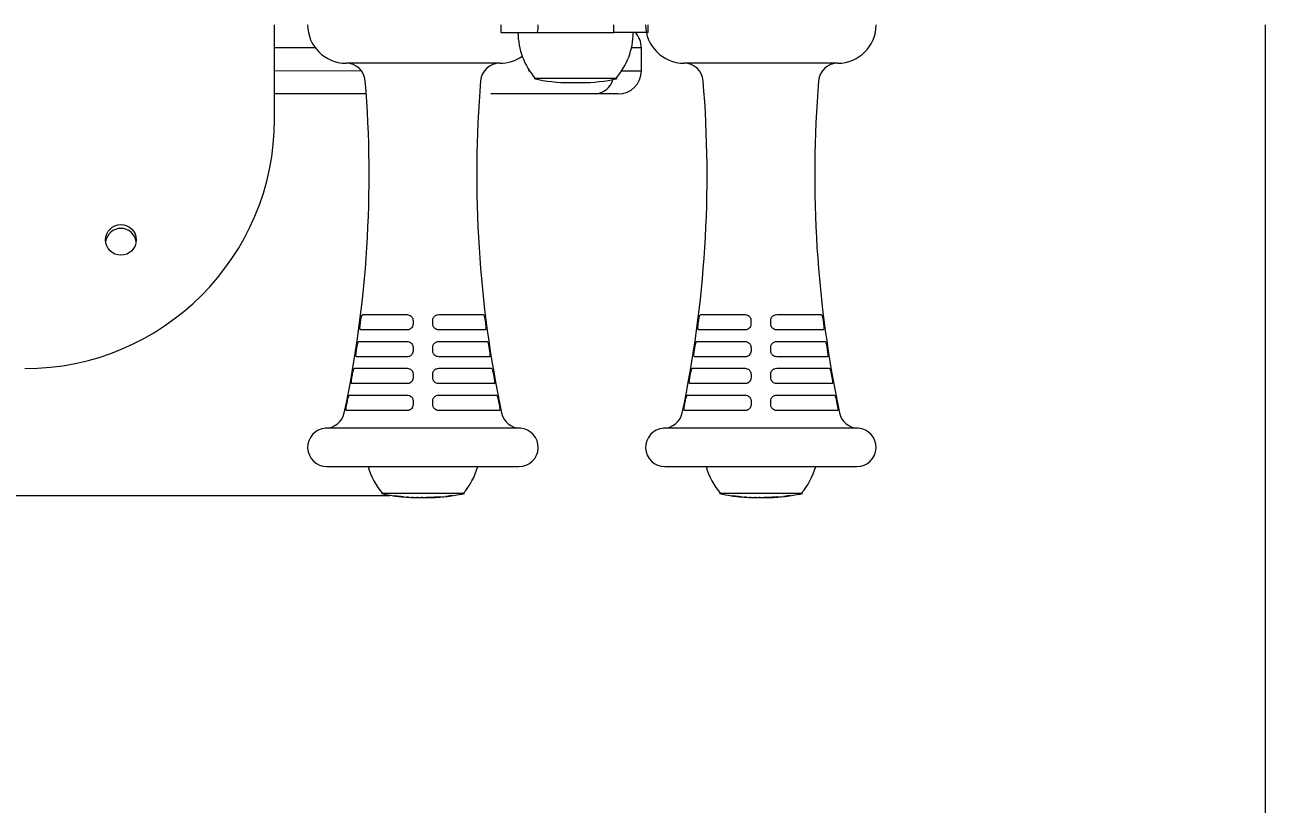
# Model space of a CAD drawing. Header units: millimetres. Extents: x -2362 to 2069, y -2099 to 1728.
# Drawn here: x 246.1 to 568.9, y -135.4 to 67.5 of the extents above; entities that cross this region are included whole.
import ezdxf

# ---------------------------------------------------------------- set-up
doc = ezdxf.new("R2010")
doc.units = ezdxf.units.MM
doc.layers.add('DIKOM_ОБЪЕКТ', color=7, linetype='Continuous')
doc.layers.add('DIKOM_РАЗМЕР_ОБЪЕКТА', color=7, linetype='Continuous')
doc.styles.add('style1', font='arialbd.ttf', dxfattribs={"width": 0.8})
doc.dimstyles.new('1-50', dxfattribs={"dimtxt": 300, "dimasz": 200, "dimexe": 100, "dimexo": 0, "dimgap": 100, "dimtad": 1, "dimtxsty": 'style1', "dimcen": 200, "dimclrd": 7, "dimclre": 7, "dimclrt": 7, "dimadec": 1, "dimazin": 2, "dimtfac": 1, "dimtmove": 0, "dimatfit": 2, "dimfxl": 0, "dimlwd": 25, "dimlwe": 18, "dimarcsym": 0})

# ---------------------------------------------------------------- blocks, each defined once
blk = doc.blocks.new('*D0')
at = {"layer": 'Defpoints', "color": 0, "transparency": 16777216}
for p in [(-250.03, 67.47), (568.86, 67.47), (568.86, -695.16)]:
    blk.add_point(p, dxfattribs=at)
at = {"layer": 'DIKOM_РАЗМЕР_ОБЪЕКТА', "color": 7, "lineweight": 18, "transparency": 16777216}
for p, q in [((-250.03, 67.47), (-250.03, -795.16)), ((568.86, 67.47), (568.86, -795.16))]:
    blk.add_line(p, q, dxfattribs=at)
at = {"layer": 'DIKOM_РАЗМЕР_ОБЪЕКТА', "color": 7, "lineweight": 25, "transparency": 16777216}
blk.add_line((-50.03, -695.16), (368.86, -695.16), dxfattribs=at)
at = {"layer": 'DIKOM_РАЗМЕР_ОБЪЕКТА', "color": 7, "transparency": 16777216}
for points in [[(-50.03, -661.83), (-50.03, -728.49), (-250.03, -695.16)], [(368.86, -661.83), (368.86, -728.49), (568.86, -695.16)]]:
    blk.add_solid(points, dxfattribs=at)
at = {"layer": 'DIKOM_РАЗМЕР_ОБЪЕКТА', "color": 7, "transparency": 16777216, "insert": (159.41, -441.99), "char_height": 300, "attachment_point": 5, "style": 'style1'}
blk.add_mtext('{\\fArial|b0|i0|c204|p34;820}', dxfattribs=at)
blk = doc.blocks.new('*D3')
at = {"layer": 'Defpoints', "color": 0, "transparency": 16777216}
for p in [(339.2, 210.47), (-436.85, -55.16), (341.1, -55.16)]:
    blk.add_point(p, dxfattribs=at)
at = {"layer": 'DIKOM_РАЗМЕР_ОБЪЕКТА', "color": 7, "lineweight": 25, "transparency": 16777216}
for p, q in [((-436.85, 410.47), (-436.85, 610.47)), ((-436.85, 210.47), (-436.85, -55.16)), ((-436.85, -255.16), (-436.85, -455.16))]:
    blk.add_line(p, q, dxfattribs=at)
at = {"layer": 'DIKOM_РАЗМЕР_ОБЪЕКТА', "color": 7, "lineweight": 18, "transparency": 16777216}
for p, q in [((339.2, 210.47), (-536.85, 210.47)), ((341.1, -55.16), (-536.85, -55.16))]:
    blk.add_line(p, q, dxfattribs=at)
at = {"layer": 'DIKOM_РАЗМЕР_ОБЪЕКТА', "color": 7, "transparency": 16777216}
for points in [[(-470.18, 410.47), (-403.51, 410.47), (-436.85, 210.47)], [(-470.18, -255.16), (-403.51, -255.16), (-436.85, -55.16)]]:
    blk.add_solid(points, dxfattribs=at)
at = {"layer": 'DIKOM_РАЗМЕР_ОБЪЕКТА', "color": 7, "transparency": 16777216, "insert": (-690.02, 77.66), "char_height": 300, "attachment_point": 5, "rotation": 90, "style": 'style1'}
blk.add_mtext('{\\fArial|b0|i0|c204|p34;260}', dxfattribs=at)

msp = doc.modelspace()

# ---------------------------------------------------------------- linework, layer by layer
at = {"layer": 'DIKOM_ОБЪЕКТ', "color": 7, "lineweight": 15}
for p, q in [((311.109, 42.968), (311.109, 67.468)), ((369.949, 67.468), (369.949, 65.468)), ((369.949, 65.468), (399.344, 65.468)), ((399.344, 65.468), (399.344, 67.468)), ((408.298, 65.468), (399.344, 65.468)), ((408.298, 65.468), (408.298, 67.468)), ((321.702, 61.468), (311.109, 61.468)), ((406.532, 61.468), (403.965, 61.468)), ((406.532, 55.468), (406.532, 61.468)), ((311.109, 55.468), (333.63, 55.561)), ((369.702, 57.468), (329.702, 57.468)), ((377.281, 55.468), (377.281, 55.714)), ((377.281, 55.468), (377.438, 55.468)), ((401.429, 55.468), (406.532, 55.468)), ((457.639, 57.468), (417.639, 57.468)), ((400.233, 53.468), (378.633, 53.468)), ((387.959, 52.415), (390.908, 52.415)), ((334.947, 49.468), (311.109, 49.468)), ((372.34, 49.468), (367.355, 49.468)), ((394.531, 49.468), (372.34, 49.468)), ((400.532, 49.468), (394.531, 49.468)), ((334.033, -7.972), (345.575, -7.972)), ((353.828, -7.972), (365.37, -7.972)), ((421.97, -7.972), (433.512, -7.972)), ((441.765, -7.972), (453.307, -7.972)), ((345.58, -11.965), (333.5, -11.965)), ((365.903, -11.965), (353.824, -11.965)), ((433.516, -11.965), (421.437, -11.965)), ((453.84, -11.965), (441.761, -11.965)), ((333.064, -14.96), (345.583, -14.96)), ((353.821, -14.96), (366.339, -14.96)), ((421.001, -14.96), (433.52, -14.96)), ((441.758, -14.96), (454.276, -14.96)), ((345.587, -18.953), (332.435, -18.953)), ((366.969, -18.953), (353.816, -18.953)), ((433.524, -18.953), (420.372, -18.953)), ((454.906, -18.953), (441.753, -18.953)), ((331.926, -21.948), (345.591, -21.948)), ((353.813, -21.948), (367.478, -21.948)), ((419.863, -21.948), (433.528, -21.948)), ((441.75, -21.948), (455.415, -21.948)), ((330.616, -28.937), (345.599, -28.937)), ((345.595, -25.942), (331.198, -25.942)), ((353.805, -28.937), (368.787, -28.937)), ((368.205, -25.942), (353.808, -25.942)), ((418.553, -28.937), (433.536, -28.937)), ((433.532, -25.942), (419.135, -25.942)), ((441.742, -28.937), (456.724, -28.937)), ((456.142, -25.942), (441.745, -25.942)), ((345.603, -32.93), (329.791, -32.93)), ((369.612, -32.93), (353.8, -32.93)), ((433.54, -32.93), (417.728, -32.93)), ((457.549, -32.93), (441.737, -32.93)), ((375.056, -37.532), (324.348, -37.532)), ((462.993, -37.532), (412.285, -37.532)), ((324.715, -47.546), (374.688, -47.546)), ((412.652, -47.546), (462.625, -47.546)), ((360.502, -54.532), (338.902, -54.532)), ((448.439, -54.532), (426.839, -54.532)), ((342.023, -55.118), (341.968, -55.113)), ((345.924, -55.512), (346.159, -55.529)), ((348.371, -55.585), (348.108, -55.585)), ((348.275, -55.585), (349.185, -55.585)), ((349.199, -55.585), (350.243, -55.585)), ((349.546, -55.583), (349.201, -55.584)), ((350.246, -55.585), (350.629, -55.585)), ((350.629, -55.585), (351.176, -55.585)), ((353.447, -55.517), (353.459, -55.52)), ((354.226, -55.428), (354.212, -55.429)), ((354.35, -55.393), (355.677, -55.338)), ((355.803, -55.327), (355.591, -55.341)), ((356.017, -55.298), (356.33, -55.161)), ((356.613, -55.155), (356.283, -55.265)), ((356.622, -55.153), (356.613, -55.155)), ((429.96, -55.118), (429.905, -55.113)), ((433.861, -55.512), (434.096, -55.529)), ((436.308, -55.585), (436.045, -55.585)), ((436.212, -55.585), (437.122, -55.585)), ((437.136, -55.585), (438.18, -55.585)), ((437.483, -55.583), (437.138, -55.584)), ((438.183, -55.585), (438.566, -55.585)), ((438.566, -55.585), (439.113, -55.585)), ((441.384, -55.517), (441.396, -55.52)), ((442.163, -55.428), (442.149, -55.429)), ((442.287, -55.393), (443.614, -55.338)), ((443.74, -55.327), (443.528, -55.341)), ((443.954, -55.298), (444.267, -55.161)), ((444.55, -55.155), (444.22, -55.265)), ((444.559, -55.153), (444.55, -55.155))]:
    msp.add_line(p, q, dxfattribs=at)
at = {"layer": 'DIKOM_ОБЪЕКТ', "color": 7, "lineweight": 15, "flags": 128}
for points in [[(355.942, -55.312), (355.947, -55.312), (355.951, -55.311)], [(443.879, -55.312), (443.884, -55.312), (443.888, -55.311)]]:
    msp.add_lwpolyline(points, dxfattribs=at)
at = {"layer": 'DIKOM_ОБЪЕКТ', "color": 7, "lineweight": 15}
msp.add_circle((271.109, 11.468), 4, dxfattribs=at)
for centre, radius, start, end in [((329.702, 67.468), 10, 180, 270), ((393.11, 65.628), 18.677, 180.49093, 220.62116), ((369.702, 67.468), 10, 348.46305, 0), ((385.757, 65.628), 18.677, 319.37884, 359.50907), ((400.532, 61.468), 6, 0, 41.81031), ((417.639, 67.468), 10, 180, 270), ((457.639, 67.468), 10, 270, 0), ((369.702, 67.468), 10, 270, 305.6062), ((329.702, 52.468), 5, 4.72815, 90), ((369.702, 52.468), 5, 90, 175.27185), ((400.532, 55.468), 6, 270, 0), ((417.639, 52.468), 5, 4.72815, 90), ((457.639, 52.468), 5, 90, 175.27185), ((36.843, 28.245), 298.859, 348.06357, 4.72815), ((662.561, 28.245), 298.859, 175.27185, 191.93643), ((387.959, 94.251), 41.836, 257.12038, 270), ((390.908, 94.251), 41.836, 270, 282.87962), ((394.223, 54.518), 5.059, 273.49351, 345.2325), ((124.78, 28.245), 298.859, 348.06357, 4.72815), ((750.497, 28.245), 298.859, 175.27185, 191.93643), ((246.109, 42.968), 65, 270, 0), ((271.109, 10.468), 4, 7.18076, 172.81924), ((324.348, -32.532), 5, 270, 348.06357), ((375.056, -32.532), 5, 191.93643, 270), ((412.285, -32.532), 5, 270, 348.06357), ((462.993, -32.532), 5, 191.93643, 270), ((324.715, -42.532), 5.013, 94.20247, 270), ((374.688, -42.532), 5.013, 270, 85.79753), ((412.652, -42.532), 5.013, 94.20247, 270), ((462.625, -42.532), 5.013, 270, 85.79753), ((353.378, -42.372), 18.677, 196.06738, 220.62116), ((346.025, -42.372), 18.677, 319.37884, 343.93262), ((441.315, -42.372), 18.677, 196.06738, 220.62116), ((433.962, -42.372), 18.677, 319.37884, 343.93262), ((348.227, -13.749), 41.836, 257.12038, 261.47051), ((351.176, -13.749), 41.836, 279.17415, 282.87962), ((436.164, -13.749), 41.836, 257.12038, 261.47051), ((439.113, -13.749), 41.836, 279.17415, 282.87962), ((348.227, -13.749), 41.836, 263.39515, 264.50683), ((348.227, -13.749), 41.836, 265.33853, 266.52908), ((348.227, -13.749), 41.836, 267.16682, 268.31405), ((348.227, -13.749), 41.836, 268.95114, 269.28741), ((351.176, -13.749), 41.836, 270, 272.47474), ((351.176, -13.749), 41.836, 273.0951, 274.21074), ((351.176, -13.749), 41.836, 274.84957, 276.05843), ((351.176, -13.749), 41.836, 277.01283, 278.092), ((436.164, -13.749), 41.836, 263.39515, 264.50683), ((436.164, -13.749), 41.836, 265.33853, 266.52908), ((436.164, -13.749), 41.836, 267.16682, 268.31405), ((436.164, -13.749), 41.836, 268.95114, 269.28741), ((439.113, -13.749), 41.836, 270, 272.47474), ((439.113, -13.749), 41.836, 273.0951, 274.21074), ((439.113, -13.749), 41.836, 274.84957, 276.05843), ((439.113, -13.749), 41.836, 277.01283, 278.092)]:
    msp.add_arc(centre, radius, start, end, dxfattribs=at)
for points in [[(333.386, -10.468), (333.43, -10.135), (333.474, -9.802), (333.517, -9.469)], [(347.124, -9.469), (347.124, -9.802), (347.124, -10.135), (347.124, -10.468)], [(352.279, -10.468), (352.279, -10.135), (352.28, -9.802), (352.28, -9.469)], [(365.887, -9.469), (365.93, -9.802), (365.973, -10.135), (366.017, -10.468)], [(421.323, -10.468), (421.367, -10.135), (421.411, -9.802), (421.453, -9.469)], [(435.061, -9.469), (435.061, -9.802), (435.061, -10.135), (435.061, -10.468)], [(440.216, -10.468), (440.216, -10.135), (440.216, -9.802), (440.217, -9.469)], [(453.824, -9.469), (453.867, -9.802), (453.91, -10.135), (453.954, -10.468)], [(332.377, -17.456), (332.429, -17.123), (332.48, -16.79), (332.531, -16.458)], [(347.128, -16.458), (347.129, -16.79), (347.129, -17.123), (347.129, -17.456)], [(352.274, -17.456), (352.275, -17.123), (352.275, -16.79), (352.275, -16.458)], [(366.872, -16.458), (366.923, -16.79), (366.975, -17.123), (367.027, -17.456)], [(420.314, -17.456), (420.366, -17.123), (420.417, -16.79), (420.468, -16.458)], [(435.065, -16.458), (435.066, -16.79), (435.066, -17.123), (435.066, -17.456)], [(440.211, -17.456), (440.211, -17.123), (440.212, -16.79), (440.212, -16.458)], [(454.809, -16.458), (454.86, -16.79), (454.912, -17.123), (454.964, -17.456)], [(331.198, -24.444), (331.258, -24.111), (331.318, -23.779), (331.377, -23.446)], [(347.133, -23.446), (347.134, -23.779), (347.134, -24.111), (347.134, -24.444)], [(352.269, -24.444), (352.27, -24.111), (352.27, -23.779), (352.27, -23.446)], [(368.027, -23.446), (368.086, -23.779), (368.146, -24.111), (368.206, -24.444)], [(419.135, -24.444), (419.195, -24.111), (419.254, -23.779), (419.314, -23.446)], [(435.07, -23.446), (435.071, -23.779), (435.071, -24.111), (435.071, -24.444)], [(440.206, -24.444), (440.207, -24.111), (440.207, -23.779), (440.207, -23.446)], [(455.964, -23.446), (456.023, -23.779), (456.082, -24.111), (456.143, -24.444)], [(329.847, -31.432), (329.916, -31.1), (329.984, -30.767), (330.051, -30.434)], [(347.138, -30.434), (347.139, -30.767), (347.139, -31.1), (347.139, -31.432)], [(352.264, -31.432), (352.265, -31.1), (352.265, -30.767), (352.265, -30.434)], [(369.353, -30.434), (369.42, -30.767), (369.488, -31.1), (369.556, -31.432)], [(417.784, -31.432), (417.853, -31.1), (417.921, -30.767), (417.988, -30.434)], [(435.075, -30.434), (435.075, -30.767), (435.076, -31.1), (435.076, -31.432)], [(440.201, -31.432), (440.202, -31.1), (440.202, -30.767), (440.202, -30.434)], [(457.29, -30.434), (457.357, -30.767), (457.425, -31.1), (457.493, -31.432)]]:
    msp.add_open_spline(points, degree=3, dxfattribs=at)
for points, knots in [([(333.517, -9.469), (333.543, -9.265), (333.575, -9.064), (333.631, -8.789), (333.65, -8.701), (333.692, -8.538), (333.713, -8.464), (333.758, -8.327), (333.781, -8.266), (333.829, -8.161), (333.853, -8.116), (333.929, -8.008), (333.981, -7.972), (334.033, -7.972)], [0, 0, 0, 0, 0.25, 0.25, 0.375, 0.375, 0.5, 0.5, 0.625, 0.625, 0.75, 0.75, 1, 1, 1, 1]), ([(345.575, -7.972), (345.774, -7.972), (345.972, -8.009), (346.339, -8.153), (346.511, -8.26), (346.727, -8.464), (346.794, -8.541), (346.91, -8.703), (346.959, -8.79), (347.04, -8.974), (347.071, -9.071), (347.113, -9.267), (347.124, -9.367), (347.124, -9.469)], [0, 0, 0, 0, 0.25, 0.25, 0.5, 0.5, 0.625, 0.625, 0.75, 0.75, 0.875, 0.875, 1, 1, 1, 1]), ([(352.28, -9.469), (352.28, -9.265), (352.324, -9.064), (352.445, -8.789), (352.495, -8.701), (352.611, -8.538), (352.677, -8.464), (352.822, -8.327), (352.901, -8.266), (353.069, -8.161), (353.157, -8.116), (353.434, -8.008), (353.629, -7.972), (353.828, -7.972)], [0, 0, 0, 0, 0.25, 0.25, 0.375, 0.375, 0.5, 0.5, 0.625, 0.625, 0.75, 0.75, 1, 1, 1, 1]), ([(365.37, -7.972), (365.422, -7.972), (365.475, -8.009), (365.575, -8.153), (365.624, -8.26), (365.691, -8.464), (365.713, -8.541), (365.754, -8.703), (365.773, -8.79), (365.81, -8.974), (365.827, -9.071), (365.859, -9.267), (365.874, -9.367), (365.887, -9.469)], [0, 0, 0, 0, 0.25, 0.25, 0.5, 0.5, 0.625, 0.625, 0.75, 0.75, 0.875, 0.875, 1, 1, 1, 1]), ([(421.453, -9.469), (421.48, -9.265), (421.512, -9.064), (421.567, -8.789), (421.587, -8.701), (421.628, -8.538), (421.65, -8.464), (421.695, -8.327), (421.718, -8.266), (421.766, -8.161), (421.79, -8.116), (421.866, -8.008), (421.918, -7.972), (421.97, -7.972)], [0, 0, 0, 0, 0.25, 0.25, 0.375, 0.375, 0.5, 0.5, 0.625, 0.625, 0.75, 0.75, 1, 1, 1, 1]), ([(433.512, -7.972), (433.711, -7.972), (433.909, -8.009), (434.276, -8.153), (434.448, -8.26), (434.664, -8.464), (434.731, -8.541), (434.846, -8.703), (434.896, -8.79), (434.977, -8.974), (435.008, -9.071), (435.05, -9.267), (435.061, -9.367), (435.061, -9.469)], [0, 0, 0, 0, 0.25, 0.25, 0.5, 0.5, 0.625, 0.625, 0.75, 0.75, 0.875, 0.875, 1, 1, 1, 1]), ([(440.217, -9.469), (440.217, -9.265), (440.261, -9.064), (440.382, -8.789), (440.432, -8.701), (440.548, -8.538), (440.614, -8.464), (440.758, -8.327), (440.838, -8.266), (441.006, -8.161), (441.094, -8.116), (441.371, -8.008), (441.566, -7.972), (441.765, -7.972)], [0, 0, 0, 0, 0.25, 0.25, 0.375, 0.375, 0.5, 0.5, 0.625, 0.625, 0.75, 0.75, 1, 1, 1, 1]), ([(453.307, -7.972), (453.359, -7.972), (453.412, -8.009), (453.512, -8.153), (453.561, -8.26), (453.628, -8.464), (453.649, -8.541), (453.691, -8.703), (453.71, -8.79), (453.747, -8.974), (453.764, -9.071), (453.796, -9.267), (453.811, -9.367), (453.824, -9.469)], [0, 0, 0, 0, 0.25, 0.25, 0.5, 0.5, 0.625, 0.625, 0.75, 0.75, 0.875, 0.875, 1, 1, 1, 1]), ([(333.5, -11.965), (333.451, -11.965), (333.409, -11.928), (333.349, -11.785), (333.33, -11.676), (333.318, -11.47), (333.316, -11.393), (333.319, -11.229), (333.322, -11.142), (333.334, -10.958), (333.342, -10.861), (333.361, -10.667), (333.373, -10.568), (333.386, -10.468)], [0, 0, 0, 0, 0.25, 0.25, 0.5, 0.5, 0.625, 0.625, 0.75, 0.75, 0.875, 0.875, 1, 1, 1, 1]), ([(347.124, -10.468), (347.125, -10.668), (347.082, -10.869), (346.923, -11.234), (346.804, -11.402), (346.586, -11.608), (346.506, -11.67), (346.337, -11.777), (346.248, -11.821), (346.063, -11.893), (345.967, -11.92), (345.775, -11.956), (345.678, -11.965), (345.58, -11.965)], [0, 0, 0, 0, 0.25, 0.25, 0.5, 0.5, 0.625, 0.625, 0.75, 0.75, 0.875, 0.875, 1, 1, 1, 1]), ([(353.824, -11.965), (353.628, -11.965), (353.43, -11.928), (353.062, -11.785), (352.889, -11.676), (352.671, -11.47), (352.605, -11.393), (352.489, -11.229), (352.44, -11.142), (352.361, -10.958), (352.33, -10.861), (352.289, -10.667), (352.279, -10.568), (352.279, -10.468)], [0, 0, 0, 0, 0.25, 0.25, 0.5, 0.5, 0.625, 0.625, 0.75, 0.75, 0.875, 0.875, 1, 1, 1, 1]), ([(366.017, -10.468), (366.044, -10.668), (366.064, -10.869), (366.087, -11.234), (366.09, -11.402), (366.077, -11.608), (366.07, -11.67), (366.051, -11.777), (366.039, -11.821), (366.009, -11.893), (365.991, -11.92), (365.95, -11.956), (365.928, -11.965), (365.903, -11.965)], [0, 0, 0, 0, 0.25, 0.25, 0.5, 0.5, 0.625, 0.625, 0.75, 0.75, 0.875, 0.875, 1, 1, 1, 1]), ([(421.437, -11.965), (421.388, -11.965), (421.346, -11.928), (421.286, -11.785), (421.267, -11.676), (421.255, -11.47), (421.253, -11.393), (421.256, -11.229), (421.259, -11.142), (421.271, -10.958), (421.279, -10.861), (421.298, -10.667), (421.31, -10.568), (421.323, -10.468)], [0, 0, 0, 0, 0.25, 0.25, 0.5, 0.5, 0.625, 0.625, 0.75, 0.75, 0.875, 0.875, 1, 1, 1, 1]), ([(435.061, -10.468), (435.061, -10.668), (435.019, -10.869), (434.86, -11.234), (434.741, -11.402), (434.523, -11.608), (434.443, -11.67), (434.274, -11.777), (434.185, -11.821), (434, -11.893), (433.904, -11.92), (433.712, -11.956), (433.615, -11.965), (433.516, -11.965)], [0, 0, 0, 0, 0.25, 0.25, 0.5, 0.5, 0.625, 0.625, 0.75, 0.75, 0.875, 0.875, 1, 1, 1, 1]), ([(441.761, -11.965), (441.565, -11.965), (441.367, -11.928), (440.999, -11.785), (440.826, -11.676), (440.608, -11.47), (440.542, -11.393), (440.426, -11.229), (440.377, -11.142), (440.297, -10.958), (440.267, -10.861), (440.226, -10.667), (440.216, -10.568), (440.216, -10.468)], [0, 0, 0, 0, 0.25, 0.25, 0.5, 0.5, 0.625, 0.625, 0.75, 0.75, 0.875, 0.875, 1, 1, 1, 1]), ([(453.954, -10.468), (453.981, -10.668), (454.001, -10.869), (454.024, -11.234), (454.027, -11.402), (454.014, -11.608), (454.007, -11.67), (453.988, -11.777), (453.976, -11.821), (453.946, -11.893), (453.928, -11.92), (453.887, -11.956), (453.865, -11.965), (453.84, -11.965)], [0, 0, 0, 0, 0.25, 0.25, 0.5, 0.5, 0.625, 0.625, 0.75, 0.75, 0.875, 0.875, 1, 1, 1, 1]), ([(332.531, -16.458), (332.562, -16.254), (332.599, -16.053), (332.66, -15.78), (332.681, -15.691), (332.725, -15.529), (332.747, -15.454), (332.793, -15.318), (332.818, -15.256), (332.866, -15.151), (332.89, -15.106), (332.965, -14.997), (333.015, -14.96), (333.064, -14.96)], [0, 0, 0, 0, 0.25, 0.25, 0.375, 0.375, 0.5, 0.5, 0.625, 0.625, 0.75, 0.75, 1, 1, 1, 1]), ([(345.583, -14.96), (345.783, -14.96), (345.981, -14.998), (346.348, -15.142), (346.519, -15.251), (346.735, -15.455), (346.801, -15.531), (346.916, -15.694), (346.965, -15.78), (347.045, -15.964), (347.076, -16.06), (347.118, -16.256), (347.128, -16.356), (347.128, -16.458)], [0, 0, 0, 0, 0.25, 0.25, 0.5, 0.5, 0.625, 0.625, 0.75, 0.75, 0.875, 0.875, 1, 1, 1, 1]), ([(352.275, -16.458), (352.275, -16.254), (352.319, -16.053), (352.439, -15.78), (352.489, -15.691), (352.604, -15.529), (352.669, -15.454), (352.813, -15.318), (352.893, -15.256), (353.06, -15.151), (353.148, -15.106), (353.425, -14.997), (353.621, -14.96), (353.821, -14.96)], [0, 0, 0, 0, 0.25, 0.25, 0.375, 0.375, 0.5, 0.5, 0.625, 0.625, 0.75, 0.75, 1, 1, 1, 1]), ([(366.339, -14.96), (366.388, -14.96), (366.439, -14.998), (366.538, -15.142), (366.587, -15.251), (366.657, -15.455), (366.679, -15.531), (366.723, -15.694), (366.744, -15.78), (366.784, -15.964), (366.804, -16.06), (366.84, -16.256), (366.857, -16.356), (366.872, -16.458)], [0, 0, 0, 0, 0.25, 0.25, 0.5, 0.5, 0.625, 0.625, 0.75, 0.75, 0.875, 0.875, 1, 1, 1, 1]), ([(420.468, -16.458), (420.499, -16.254), (420.536, -16.053), (420.597, -15.78), (420.618, -15.691), (420.662, -15.529), (420.684, -15.454), (420.73, -15.318), (420.754, -15.256), (420.803, -15.151), (420.827, -15.106), (420.902, -14.997), (420.952, -14.96), (421.001, -14.96)], [0, 0, 0, 0, 0.25, 0.25, 0.375, 0.375, 0.5, 0.5, 0.625, 0.625, 0.75, 0.75, 1, 1, 1, 1]), ([(433.52, -14.96), (433.72, -14.96), (433.918, -14.998), (434.284, -15.142), (434.456, -15.251), (434.672, -15.455), (434.738, -15.531), (434.853, -15.694), (434.902, -15.78), (434.982, -15.964), (435.013, -16.06), (435.055, -16.256), (435.065, -16.356), (435.065, -16.458)], [0, 0, 0, 0, 0.25, 0.25, 0.5, 0.5, 0.625, 0.625, 0.75, 0.75, 0.875, 0.875, 1, 1, 1, 1]), ([(440.212, -16.458), (440.212, -16.254), (440.256, -16.053), (440.376, -15.78), (440.426, -15.691), (440.541, -15.529), (440.606, -15.454), (440.75, -15.318), (440.83, -15.256), (440.997, -15.151), (441.085, -15.106), (441.362, -14.997), (441.558, -14.96), (441.758, -14.96)], [0, 0, 0, 0, 0.25, 0.25, 0.375, 0.375, 0.5, 0.5, 0.625, 0.625, 0.75, 0.75, 1, 1, 1, 1]), ([(454.276, -14.96), (454.325, -14.96), (454.376, -14.998), (454.475, -15.142), (454.524, -15.251), (454.593, -15.455), (454.616, -15.531), (454.66, -15.694), (454.681, -15.78), (454.721, -15.964), (454.741, -16.06), (454.777, -16.256), (454.794, -16.356), (454.809, -16.458)], [0, 0, 0, 0, 0.25, 0.25, 0.5, 0.5, 0.625, 0.625, 0.75, 0.75, 0.875, 0.875, 1, 1, 1, 1]), ([(332.435, -18.953), (332.388, -18.953), (332.35, -18.916), (332.299, -18.772), (332.285, -18.662), (332.28, -18.456), (332.281, -18.378), (332.289, -18.214), (332.295, -18.128), (332.312, -17.944), (332.323, -17.848), (332.347, -17.654), (332.361, -17.556), (332.377, -17.456)], [0, 0, 0, 0, 0.25, 0.25, 0.5, 0.5, 0.625, 0.625, 0.75, 0.75, 0.875, 0.875, 1, 1, 1, 1]), ([(347.129, -17.456), (347.129, -17.656), (347.088, -17.855), (346.929, -18.22), (346.811, -18.388), (346.595, -18.594), (346.514, -18.657), (346.346, -18.764), (346.257, -18.808), (346.072, -18.881), (345.976, -18.908), (345.783, -18.944), (345.686, -18.953), (345.587, -18.953)], [0, 0, 0, 0, 0.25, 0.25, 0.5, 0.5, 0.625, 0.625, 0.75, 0.75, 0.875, 0.875, 1, 1, 1, 1]), ([(353.816, -18.953), (353.62, -18.953), (353.422, -18.916), (353.053, -18.772), (352.88, -18.662), (352.664, -18.456), (352.597, -18.378), (352.483, -18.214), (352.434, -18.128), (352.355, -17.944), (352.324, -17.848), (352.284, -17.654), (352.274, -17.556), (352.274, -17.456)], [0, 0, 0, 0, 0.25, 0.25, 0.5, 0.5, 0.625, 0.625, 0.75, 0.75, 0.875, 0.875, 1, 1, 1, 1]), ([(367.027, -17.456), (367.058, -17.656), (367.083, -17.855), (367.117, -18.22), (367.125, -18.388), (367.12, -18.594), (367.116, -18.657), (367.102, -18.764), (367.092, -18.808), (367.066, -18.881), (367.05, -18.908), (367.013, -18.944), (366.992, -18.953), (366.969, -18.953)], [0, 0, 0, 0, 0.25, 0.25, 0.5, 0.5, 0.625, 0.625, 0.75, 0.75, 0.875, 0.875, 1, 1, 1, 1]), ([(420.372, -18.953), (420.325, -18.953), (420.287, -18.916), (420.236, -18.772), (420.222, -18.662), (420.217, -18.456), (420.218, -18.378), (420.226, -18.214), (420.232, -18.128), (420.249, -17.944), (420.26, -17.848), (420.284, -17.654), (420.298, -17.556), (420.314, -17.456)], [0, 0, 0, 0, 0.25, 0.25, 0.5, 0.5, 0.625, 0.625, 0.75, 0.75, 0.875, 0.875, 1, 1, 1, 1]), ([(435.066, -17.456), (435.066, -17.656), (435.024, -17.855), (434.866, -18.22), (434.748, -18.388), (434.532, -18.594), (434.451, -18.657), (434.283, -18.764), (434.194, -18.808), (434.009, -18.881), (433.913, -18.908), (433.72, -18.944), (433.622, -18.953), (433.524, -18.953)], [0, 0, 0, 0, 0.25, 0.25, 0.5, 0.5, 0.625, 0.625, 0.75, 0.75, 0.875, 0.875, 1, 1, 1, 1]), ([(441.753, -18.953), (441.557, -18.953), (441.359, -18.916), (440.99, -18.772), (440.817, -18.662), (440.6, -18.456), (440.534, -18.378), (440.419, -18.214), (440.371, -18.128), (440.292, -17.944), (440.261, -17.848), (440.221, -17.654), (440.211, -17.556), (440.211, -17.456)], [0, 0, 0, 0, 0.25, 0.25, 0.5, 0.5, 0.625, 0.625, 0.75, 0.75, 0.875, 0.875, 1, 1, 1, 1]), ([(454.964, -17.456), (454.995, -17.656), (455.02, -17.855), (455.054, -18.22), (455.062, -18.388), (455.057, -18.594), (455.053, -18.657), (455.038, -18.764), (455.028, -18.808), (455.003, -18.881), (454.987, -18.908), (454.95, -18.944), (454.929, -18.953), (454.906, -18.953)], [0, 0, 0, 0, 0.25, 0.25, 0.5, 0.5, 0.625, 0.625, 0.75, 0.75, 0.875, 0.875, 1, 1, 1, 1]), ([(331.377, -23.446), (331.413, -23.243), (331.454, -23.043), (331.519, -22.77), (331.542, -22.682), (331.588, -22.52), (331.612, -22.445), (331.66, -22.308), (331.684, -22.246), (331.733, -22.14), (331.757, -22.095), (331.831, -21.986), (331.879, -21.948), (331.926, -21.948)], [0, 0, 0, 0, 0.25, 0.25, 0.375, 0.375, 0.5, 0.5, 0.625, 0.625, 0.75, 0.75, 1, 1, 1, 1]), ([(345.591, -21.948), (345.791, -21.948), (345.99, -21.987), (346.357, -22.132), (346.528, -22.241), (346.743, -22.445), (346.809, -22.522), (346.923, -22.684), (346.971, -22.771), (347.051, -22.954), (347.082, -23.05), (347.123, -23.245), (347.133, -23.344), (347.133, -23.446)], [0, 0, 0, 0, 0.25, 0.25, 0.5, 0.5, 0.625, 0.625, 0.75, 0.75, 0.875, 0.875, 1, 1, 1, 1]), ([(352.27, -23.446), (352.27, -23.243), (352.313, -23.043), (352.433, -22.77), (352.482, -22.682), (352.597, -22.52), (352.661, -22.445), (352.805, -22.308), (352.884, -22.246), (353.051, -22.14), (353.139, -22.095), (353.416, -21.986), (353.612, -21.948), (353.813, -21.948)], [0, 0, 0, 0, 0.25, 0.25, 0.375, 0.375, 0.5, 0.5, 0.625, 0.625, 0.75, 0.75, 1, 1, 1, 1]), ([(367.478, -21.948), (367.524, -21.948), (367.573, -21.987), (367.671, -22.132), (367.72, -22.241), (367.792, -22.445), (367.816, -22.522), (367.862, -22.684), (367.884, -22.771), (367.928, -22.954), (367.95, -23.05), (367.99, -23.245), (368.009, -23.344), (368.027, -23.446)], [0, 0, 0, 0, 0.25, 0.25, 0.5, 0.5, 0.625, 0.625, 0.75, 0.75, 0.875, 0.875, 1, 1, 1, 1]), ([(419.314, -23.446), (419.35, -23.243), (419.391, -23.043), (419.456, -22.77), (419.479, -22.682), (419.525, -22.52), (419.549, -22.445), (419.597, -22.308), (419.621, -22.246), (419.67, -22.14), (419.694, -22.095), (419.768, -21.986), (419.816, -21.948), (419.863, -21.948)], [0, 0, 0, 0, 0.25, 0.25, 0.375, 0.375, 0.5, 0.5, 0.625, 0.625, 0.75, 0.75, 1, 1, 1, 1]), ([(433.528, -21.948), (433.728, -21.948), (433.927, -21.987), (434.294, -22.132), (434.465, -22.241), (434.68, -22.445), (434.746, -22.522), (434.86, -22.684), (434.908, -22.771), (434.988, -22.954), (435.019, -23.05), (435.06, -23.245), (435.07, -23.344), (435.07, -23.446)], [0, 0, 0, 0, 0.25, 0.25, 0.5, 0.5, 0.625, 0.625, 0.75, 0.75, 0.875, 0.875, 1, 1, 1, 1]), ([(440.207, -23.446), (440.207, -23.243), (440.25, -23.043), (440.37, -22.77), (440.419, -22.682), (440.534, -22.52), (440.598, -22.445), (440.742, -22.308), (440.821, -22.246), (440.988, -22.14), (441.076, -22.095), (441.353, -21.986), (441.549, -21.948), (441.75, -21.948)], [0, 0, 0, 0, 0.25, 0.25, 0.375, 0.375, 0.5, 0.5, 0.625, 0.625, 0.75, 0.75, 1, 1, 1, 1]), ([(455.415, -21.948), (455.461, -21.948), (455.51, -21.987), (455.608, -22.132), (455.657, -22.241), (455.729, -22.445), (455.753, -22.522), (455.799, -22.684), (455.821, -22.771), (455.865, -22.954), (455.887, -23.05), (455.927, -23.245), (455.946, -23.344), (455.964, -23.446)], [0, 0, 0, 0, 0.25, 0.25, 0.5, 0.5, 0.625, 0.625, 0.75, 0.75, 0.875, 0.875, 1, 1, 1, 1]), ([(331.198, -25.942), (331.155, -25.942), (331.121, -25.904), (331.079, -25.759), (331.069, -25.648), (331.073, -25.441), (331.077, -25.364), (331.09, -25.2), (331.098, -25.113), (331.12, -24.931), (331.134, -24.834), (331.163, -24.641), (331.18, -24.544), (331.198, -24.444)], [0, 0, 0, 0, 0.25, 0.25, 0.5, 0.5, 0.625, 0.625, 0.75, 0.75, 0.875, 0.875, 1, 1, 1, 1]), ([(347.134, -24.444), (347.134, -24.544), (347.124, -24.642), (347.084, -24.836), (347.054, -24.932), (346.936, -25.205), (346.819, -25.373), (346.603, -25.58), (346.523, -25.643), (346.355, -25.75), (346.266, -25.795), (346.081, -25.868), (345.985, -25.896), (345.791, -25.933), (345.694, -25.942), (345.595, -25.942)], [0, 0, 0, 0, 0.125, 0.125, 0.25, 0.25, 0.5, 0.5, 0.625, 0.625, 0.75, 0.75, 0.875, 0.875, 1, 1, 1, 1]), ([(353.808, -25.942), (353.611, -25.942), (353.413, -25.904), (353.044, -25.759), (352.871, -25.648), (352.655, -25.441), (352.589, -25.364), (352.476, -25.2), (352.428, -25.113), (352.349, -24.931), (352.319, -24.834), (352.279, -24.641), (352.269, -24.544), (352.269, -24.444)], [0, 0, 0, 0, 0.25, 0.25, 0.5, 0.5, 0.625, 0.625, 0.75, 0.75, 0.875, 0.875, 1, 1, 1, 1]), ([(368.206, -24.444), (368.224, -24.544), (368.24, -24.642), (368.27, -24.836), (368.283, -24.932), (368.316, -25.205), (368.33, -25.373), (368.333, -25.58), (368.331, -25.643), (368.322, -25.75), (368.314, -25.795), (368.293, -25.868), (368.279, -25.896), (368.246, -25.933), (368.227, -25.942), (368.205, -25.942)], [0, 0, 0, 0, 0.125, 0.125, 0.25, 0.25, 0.5, 0.5, 0.625, 0.625, 0.75, 0.75, 0.875, 0.875, 1, 1, 1, 1]), ([(419.135, -25.942), (419.092, -25.942), (419.058, -25.904), (419.016, -25.759), (419.006, -25.648), (419.01, -25.441), (419.014, -25.364), (419.026, -25.2), (419.035, -25.113), (419.057, -24.931), (419.071, -24.834), (419.1, -24.641), (419.117, -24.544), (419.135, -24.444)], [0, 0, 0, 0, 0.25, 0.25, 0.5, 0.5, 0.625, 0.625, 0.75, 0.75, 0.875, 0.875, 1, 1, 1, 1]), ([(435.071, -24.444), (435.071, -24.544), (435.061, -24.642), (435.021, -24.836), (434.991, -24.932), (434.873, -25.205), (434.756, -25.373), (434.54, -25.58), (434.46, -25.643), (434.292, -25.75), (434.203, -25.795), (434.018, -25.868), (433.921, -25.896), (433.728, -25.933), (433.631, -25.942), (433.532, -25.942)], [0, 0, 0, 0, 0.125, 0.125, 0.25, 0.25, 0.5, 0.5, 0.625, 0.625, 0.75, 0.75, 0.875, 0.875, 1, 1, 1, 1]), ([(441.745, -25.942), (441.548, -25.942), (441.35, -25.904), (440.981, -25.759), (440.808, -25.648), (440.592, -25.441), (440.526, -25.364), (440.413, -25.2), (440.364, -25.113), (440.286, -24.931), (440.256, -24.834), (440.216, -24.641), (440.206, -24.544), (440.206, -24.444)], [0, 0, 0, 0, 0.25, 0.25, 0.5, 0.5, 0.625, 0.625, 0.75, 0.75, 0.875, 0.875, 1, 1, 1, 1]), ([(456.143, -24.444), (456.161, -24.544), (456.177, -24.642), (456.207, -24.836), (456.22, -24.932), (456.253, -25.205), (456.267, -25.373), (456.27, -25.58), (456.268, -25.643), (456.259, -25.75), (456.251, -25.795), (456.23, -25.868), (456.216, -25.896), (456.183, -25.933), (456.164, -25.942), (456.142, -25.942)], [0, 0, 0, 0, 0.125, 0.125, 0.25, 0.25, 0.5, 0.5, 0.625, 0.625, 0.75, 0.75, 0.875, 0.875, 1, 1, 1, 1]), ([(330.051, -30.434), (330.092, -30.232), (330.137, -30.033), (330.208, -29.761), (330.232, -29.673), (330.281, -29.511), (330.306, -29.436), (330.355, -29.299), (330.38, -29.237), (330.43, -29.13), (330.454, -29.085), (330.527, -28.975), (330.573, -28.937), (330.616, -28.937)], [0, 0, 0, 0, 0.25, 0.25, 0.375, 0.375, 0.5, 0.5, 0.625, 0.625, 0.75, 0.75, 1, 1, 1, 1]), ([(345.599, -28.937), (345.8, -28.937), (345.999, -28.975), (346.366, -29.122), (346.537, -29.231), (346.751, -29.436), (346.816, -29.513), (346.929, -29.675), (346.978, -29.761), (347.057, -29.944), (347.087, -30.04), (347.128, -30.234), (347.138, -30.333), (347.138, -30.434)], [0, 0, 0, 0, 0.25, 0.25, 0.5, 0.5, 0.625, 0.625, 0.75, 0.75, 0.875, 0.875, 1, 1, 1, 1]), ([(352.265, -30.434), (352.265, -30.232), (352.308, -30.033), (352.426, -29.761), (352.475, -29.673), (352.589, -29.511), (352.653, -29.436), (352.796, -29.299), (352.875, -29.237), (353.042, -29.13), (353.13, -29.085), (353.407, -28.975), (353.603, -28.937), (353.805, -28.937)], [0, 0, 0, 0, 0.25, 0.25, 0.375, 0.375, 0.5, 0.5, 0.625, 0.625, 0.75, 0.75, 1, 1, 1, 1]), ([(368.787, -28.937), (368.83, -28.937), (368.878, -28.975), (368.974, -29.122), (369.024, -29.231), (369.098, -29.436), (369.123, -29.513), (369.172, -29.675), (369.196, -29.761), (369.243, -29.944), (369.267, -30.04), (369.311, -30.234), (369.332, -30.333), (369.353, -30.434)], [0, 0, 0, 0, 0.25, 0.25, 0.5, 0.5, 0.625, 0.625, 0.75, 0.75, 0.875, 0.875, 1, 1, 1, 1]), ([(417.988, -30.434), (418.029, -30.232), (418.074, -30.033), (418.145, -29.761), (418.169, -29.673), (418.218, -29.511), (418.243, -29.436), (418.292, -29.299), (418.317, -29.237), (418.367, -29.13), (418.391, -29.085), (418.464, -28.975), (418.51, -28.937), (418.553, -28.937)], [0, 0, 0, 0, 0.25, 0.25, 0.375, 0.375, 0.5, 0.5, 0.625, 0.625, 0.75, 0.75, 1, 1, 1, 1]), ([(433.536, -28.937), (433.737, -28.937), (433.936, -28.975), (434.303, -29.122), (434.474, -29.231), (434.688, -29.436), (434.753, -29.513), (434.866, -29.675), (434.915, -29.761), (434.994, -29.944), (435.024, -30.04), (435.065, -30.234), (435.075, -30.333), (435.075, -30.434)], [0, 0, 0, 0, 0.25, 0.25, 0.5, 0.5, 0.625, 0.625, 0.75, 0.75, 0.875, 0.875, 1, 1, 1, 1]), ([(440.202, -30.434), (440.202, -30.232), (440.245, -30.033), (440.363, -29.761), (440.412, -29.673), (440.526, -29.511), (440.59, -29.436), (440.733, -29.299), (440.812, -29.237), (440.979, -29.13), (441.066, -29.085), (441.344, -28.975), (441.54, -28.937), (441.742, -28.937)], [0, 0, 0, 0, 0.25, 0.25, 0.375, 0.375, 0.5, 0.5, 0.625, 0.625, 0.75, 0.75, 1, 1, 1, 1]), ([(456.724, -28.937), (456.767, -28.937), (456.814, -28.975), (456.911, -29.122), (456.961, -29.231), (457.035, -29.436), (457.06, -29.513), (457.109, -29.675), (457.133, -29.761), (457.18, -29.944), (457.203, -30.04), (457.248, -30.234), (457.269, -30.333), (457.29, -30.434)], [0, 0, 0, 0, 0.25, 0.25, 0.5, 0.5, 0.625, 0.625, 0.75, 0.75, 0.875, 0.875, 1, 1, 1, 1]), ([(329.791, -32.93), (329.75, -32.93), (329.721, -32.892), (329.687, -32.745), (329.683, -32.635), (329.694, -32.427), (329.701, -32.349), (329.719, -32.186), (329.73, -32.099), (329.758, -31.917), (329.774, -31.821), (329.808, -31.629), (329.827, -31.531), (329.847, -31.432)], [0, 0, 0, 0, 0.25, 0.25, 0.5, 0.5, 0.625, 0.625, 0.75, 0.75, 0.875, 0.875, 1, 1, 1, 1]), ([(347.139, -31.432), (347.139, -31.531), (347.129, -31.629), (347.09, -31.822), (347.06, -31.918), (346.943, -32.191), (346.827, -32.359), (346.612, -32.566), (346.532, -32.629), (346.364, -32.737), (346.276, -32.782), (346.09, -32.856), (345.993, -32.884), (345.8, -32.921), (345.702, -32.93), (345.603, -32.93)], [0, 0, 0, 0, 0.125, 0.125, 0.25, 0.25, 0.5, 0.5, 0.625, 0.625, 0.75, 0.75, 0.875, 0.875, 1, 1, 1, 1]), ([(353.8, -32.93), (353.603, -32.93), (353.404, -32.892), (353.035, -32.745), (352.862, -32.635), (352.647, -32.427), (352.582, -32.349), (352.469, -32.186), (352.421, -32.099), (352.343, -31.917), (352.313, -31.821), (352.274, -31.629), (352.264, -31.531), (352.264, -31.432)], [0, 0, 0, 0, 0.25, 0.25, 0.5, 0.5, 0.625, 0.625, 0.75, 0.75, 0.875, 0.875, 1, 1, 1, 1]), ([(369.556, -31.432), (369.576, -31.531), (369.595, -31.629), (369.63, -31.822), (369.646, -31.918), (369.687, -32.191), (369.706, -32.359), (369.717, -32.566), (369.718, -32.629), (369.713, -32.737), (369.708, -32.782), (369.691, -32.856), (369.679, -32.884), (369.65, -32.921), (369.633, -32.93), (369.612, -32.93)], [0, 0, 0, 0, 0.125, 0.125, 0.25, 0.25, 0.5, 0.5, 0.625, 0.625, 0.75, 0.75, 0.875, 0.875, 1, 1, 1, 1]), ([(417.728, -32.93), (417.687, -32.93), (417.658, -32.892), (417.624, -32.745), (417.62, -32.635), (417.631, -32.427), (417.637, -32.349), (417.656, -32.186), (417.667, -32.099), (417.695, -31.917), (417.711, -31.821), (417.745, -31.629), (417.764, -31.531), (417.784, -31.432)], [0, 0, 0, 0, 0.25, 0.25, 0.5, 0.5, 0.625, 0.625, 0.75, 0.75, 0.875, 0.875, 1, 1, 1, 1]), ([(435.076, -31.432), (435.076, -31.531), (435.066, -31.629), (435.027, -31.822), (434.997, -31.918), (434.88, -32.191), (434.764, -32.359), (434.549, -32.566), (434.469, -32.629), (434.301, -32.737), (434.213, -32.782), (434.027, -32.856), (433.93, -32.884), (433.737, -32.921), (433.639, -32.93), (433.54, -32.93)], [0, 0, 0, 0, 0.125, 0.125, 0.25, 0.25, 0.5, 0.5, 0.625, 0.625, 0.75, 0.75, 0.875, 0.875, 1, 1, 1, 1]), ([(441.737, -32.93), (441.54, -32.93), (441.341, -32.892), (440.972, -32.745), (440.799, -32.635), (440.584, -32.427), (440.518, -32.349), (440.406, -32.186), (440.358, -32.099), (440.28, -31.917), (440.25, -31.821), (440.211, -31.629), (440.201, -31.531), (440.201, -31.432)], [0, 0, 0, 0, 0.25, 0.25, 0.5, 0.5, 0.625, 0.625, 0.75, 0.75, 0.875, 0.875, 1, 1, 1, 1]), ([(457.493, -31.432), (457.513, -31.531), (457.532, -31.629), (457.567, -31.822), (457.583, -31.918), (457.624, -32.191), (457.643, -32.359), (457.654, -32.566), (457.655, -32.629), (457.65, -32.737), (457.645, -32.782), (457.628, -32.856), (457.616, -32.884), (457.587, -32.921), (457.57, -32.93), (457.549, -32.93)], [0, 0, 0, 0, 0.125, 0.125, 0.25, 0.25, 0.5, 0.5, 0.625, 0.625, 0.75, 0.75, 0.875, 0.875, 1, 1, 1, 1]), ([(341.968, -55.113), (342.17, -55.143), (342.566, -55.201), (342.962, -55.25), (343.155, -55.274)], [0, 0, 0, 0, 0.5122659, 1, 1, 1, 1]), ([(343.234, -55.286), (343.114, -55.271), (342.869, -55.241), (342.623, -55.208), (342.498, -55.191)], [0, 0, 0, 0, 0.4884051, 1, 1, 1, 1]), ([(343.155, -55.274), (343.353, -55.297), (343.68, -55.335), (344.148, -55.383), (344.537, -55.422), (344.724, -55.438), (344.827, -55.446)], [0, 0, 0, 0, 0.320507, 0.5307548, 0.7410249, 1, 1, 1, 1]), ([(344.538, -55.421), (344.538, -55.421), (344.499, -55.419), (344.344, -55.404), (344.102, -55.381), (343.789, -55.349), (343.496, -55.317), (343.305, -55.294), (343.234, -55.286)], [0, 0, 0, 0, 0.0012139, 0.233815, 0.4228708, 0.6129704, 0.8553598, 1, 1, 1, 1]), ([(345.893, -55.511), (345.877, -55.512), (345.739, -55.52), (345.601, -55.502), (345.479, -55.487)], [0, 0, 0, 0, 0.1146975, 1, 1, 1, 1]), ([(345.479, -55.487), (345.55, -55.491), (345.698, -55.5), (345.846, -55.508), (345.924, -55.512)], [0, 0, 0, 0, 0.4760716, 1, 1, 1, 1]), ([(346.724, -55.548), (346.795, -55.55), (346.944, -55.555), (347.092, -55.559), (347.168, -55.561)], [0, 0, 0, 0, 0.4837275, 1, 1, 1, 1]), ([(347.201, -55.564), (347.164, -55.566), (347.005, -55.574), (346.846, -55.559), (346.724, -55.548)], [0, 0, 0, 0, 0.2332696, 1, 1, 1, 1]), ([(347.168, -55.561), (347.227, -55.566), (347.324, -55.575), (347.422, -55.577), (347.461, -55.577)], [0, 0, 0, 0, 0.5965998, 1, 1, 1, 1]), ([(347.707, -55.579), (348.063, -55.583), (348.468, -55.586), (348.872, -55.583), (348.921, -55.583)], [0, 0, 0, 0, 0.8809304, 1, 1, 1, 1]), ([(348.921, -55.583), (349.025, -55.583), (349.233, -55.583), (349.442, -55.583), (349.546, -55.583)], [0, 0, 0, 0, 0.4998274, 1, 1, 1, 1]), ([(350.239, -55.584), (350.318, -55.584), (350.474, -55.583), (350.912, -55.574), (351.255, -55.565), (351.429, -55.561)], [0, 0, 0, 0, 0.3317203, 0.6612063, 1, 1, 1, 1]), ([(351.52, -55.568), (351.373, -55.572), (351.102, -55.578), (350.789, -55.584), (350.608, -55.585), (350.546, -55.584), (350.563, -55.584), (350.565, -55.584)], [0, 0, 0, 0, 0.2743091, 0.5058181, 0.7373595, 0.9561335, 1, 1, 1, 1]), ([(351.429, -55.561), (351.637, -55.555), (352.018, -55.545), (352.555, -55.531), (352.986, -55.521), (353.301, -55.517), (353.398, -55.517), (353.447, -55.517)], [0, 0, 0, 0, 0.2252873, 0.412934, 0.6000845, 0.8000746, 1, 1, 1, 1]), ([(353.003, -55.54), (352.945, -55.54), (352.852, -55.54), (352.534, -55.545), (352.18, -55.552), (351.823, -55.561), (351.604, -55.566), (351.52, -55.568)], [0, 0, 0, 0, 0.3018484, 0.4914057, 0.681088, 0.8764323, 1, 1, 1, 1]), ([(353.037, -55.542), (353.041, -55.542), (353.059, -55.541), (353.027, -55.541), (353.003, -55.54)], [0, 0, 0, 0, 0.2185126, 1, 1, 1, 1]), ([(353.468, -55.522), (353.419, -55.525), (353.339, -55.529), (353.129, -55.536), (353.049, -55.539)], [0, 0, 0, 0, 0.6185909, 1, 1, 1, 1]), ([(353.658, -55.451), (353.776, -55.442), (354.007, -55.424), (354.238, -55.403), (354.35, -55.393)], [0, 0, 0, 0, 0.5130717, 1, 1, 1, 1]), ([(354.248, -55.466), (354.173, -55.472), (353.976, -55.489), (353.78, -55.465), (353.658, -55.451)], [0, 0, 0, 0, 0.379297, 1, 1, 1, 1]), ([(355.677, -55.338), (355.723, -55.334), (355.792, -55.328), (355.881, -55.319), (355.922, -55.314), (355.942, -55.312)], [0, 0, 0, 0, 0.4997444, 0.7497682, 1, 1, 1, 1]), ([(355.951, -55.311), (355.961, -55.31), (355.977, -55.307), (356, -55.302), (356.011, -55.3), (356.017, -55.298)], [0, 0, 0, 0, 0.4999551, 0.7499735, 1, 1, 1, 1]), ([(356.251, -55.275), (356.176, -55.284), (356.081, -55.296), (355.986, -55.306), (355.965, -55.309)], [0, 0, 0, 0, 0.7869109, 1, 1, 1, 1]), ([(356.33, -55.161), (356.424, -55.147), (356.63, -55.118), (356.835, -55.086), (356.947, -55.068)], [0, 0, 0, 0, 0.4560331, 1, 1, 1, 1]), ([(357.235, -55.144), (357.133, -55.156), (356.929, -55.18), (356.724, -55.162), (356.622, -55.153)], [0, 0, 0, 0, 0.5001774, 1, 1, 1, 1]), ([(356.947, -55.068), (357.069, -55.085), (357.313, -55.118), (357.557, -55.09), (357.679, -55.076)], [0, 0, 0, 0, 0.5001556, 1, 1, 1, 1]), ([(357.679, -55.076), (357.596, -55.089), (357.448, -55.112), (357.3, -55.134), (357.235, -55.144)], [0, 0, 0, 0, 0.5631249, 1, 1, 1, 1]), ([(429.905, -55.113), (430.107, -55.143), (430.503, -55.201), (430.899, -55.25), (431.092, -55.274)], [0, 0, 0, 0, 0.5122659, 1, 1, 1, 1]), ([(431.171, -55.286), (431.051, -55.271), (430.805, -55.241), (430.56, -55.208), (430.435, -55.191)], [0, 0, 0, 0, 0.4884051, 1, 1, 1, 1]), ([(431.092, -55.274), (431.29, -55.297), (431.617, -55.335), (432.085, -55.383), (432.474, -55.422), (432.661, -55.438), (432.764, -55.446)], [0, 0, 0, 0, 0.320507, 0.5307548, 0.7410249, 1, 1, 1, 1]), ([(432.475, -55.421), (432.475, -55.421), (432.436, -55.419), (432.281, -55.404), (432.038, -55.381), (431.726, -55.349), (431.433, -55.317), (431.242, -55.294), (431.171, -55.286)], [0, 0, 0, 0, 0.0012139, 0.233815, 0.4228708, 0.6129704, 0.8553598, 1, 1, 1, 1]), ([(433.83, -55.511), (433.814, -55.512), (433.676, -55.52), (433.538, -55.502), (433.416, -55.487)], [0, 0, 0, 0, 0.1146975, 1, 1, 1, 1]), ([(433.416, -55.487), (433.487, -55.491), (433.635, -55.5), (433.783, -55.508), (433.861, -55.512)], [0, 0, 0, 0, 0.4760716, 1, 1, 1, 1]), ([(434.661, -55.548), (434.732, -55.55), (434.881, -55.555), (435.029, -55.559), (435.105, -55.561)], [0, 0, 0, 0, 0.4837275, 1, 1, 1, 1]), ([(435.138, -55.564), (435.101, -55.566), (434.942, -55.574), (434.783, -55.559), (434.661, -55.548)], [0, 0, 0, 0, 0.2332696, 1, 1, 1, 1]), ([(435.105, -55.561), (435.163, -55.566), (435.261, -55.575), (435.359, -55.577), (435.398, -55.577)], [0, 0, 0, 0, 0.5965998, 1, 1, 1, 1]), ([(435.644, -55.579), (436, -55.583), (436.405, -55.586), (436.809, -55.583), (436.857, -55.583)], [0, 0, 0, 0, 0.8809304, 1, 1, 1, 1]), ([(436.857, -55.583), (436.962, -55.583), (437.17, -55.583), (437.379, -55.583), (437.483, -55.583)], [0, 0, 0, 0, 0.4998274, 1, 1, 1, 1]), ([(438.176, -55.584), (438.255, -55.584), (438.411, -55.583), (438.849, -55.574), (439.192, -55.565), (439.366, -55.561)], [0, 0, 0, 0, 0.3317203, 0.6612063, 1, 1, 1, 1]), ([(439.457, -55.568), (439.31, -55.572), (439.039, -55.578), (438.726, -55.584), (438.544, -55.585), (438.483, -55.584), (438.499, -55.584), (438.502, -55.584)], [0, 0, 0, 0, 0.2743091, 0.5058181, 0.7373595, 0.9561335, 1, 1, 1, 1]), ([(439.366, -55.561), (439.574, -55.555), (439.955, -55.545), (440.492, -55.531), (440.923, -55.521), (441.238, -55.517), (441.335, -55.517), (441.384, -55.517)], [0, 0, 0, 0, 0.2252873, 0.412934, 0.6000845, 0.8000746, 1, 1, 1, 1]), ([(440.94, -55.54), (440.882, -55.54), (440.789, -55.54), (440.471, -55.545), (440.117, -55.552), (439.76, -55.561), (439.541, -55.566), (439.457, -55.568)], [0, 0, 0, 0, 0.3018484, 0.4914057, 0.681088, 0.8764323, 1, 1, 1, 1]), ([(440.974, -55.542), (440.978, -55.542), (440.996, -55.541), (440.964, -55.541), (440.94, -55.54)], [0, 0, 0, 0, 0.2185126, 1, 1, 1, 1]), ([(441.405, -55.522), (441.356, -55.525), (441.276, -55.529), (441.066, -55.536), (440.986, -55.539)], [0, 0, 0, 0, 0.6185909, 1, 1, 1, 1]), ([(441.595, -55.451), (441.713, -55.442), (441.944, -55.424), (442.175, -55.403), (442.287, -55.393)], [0, 0, 0, 0, 0.5130717, 1, 1, 1, 1]), ([(442.184, -55.466), (442.11, -55.472), (441.913, -55.489), (441.717, -55.465), (441.595, -55.451)], [0, 0, 0, 0, 0.379297, 1, 1, 1, 1]), ([(443.614, -55.338), (443.66, -55.334), (443.729, -55.328), (443.818, -55.319), (443.859, -55.314), (443.879, -55.312)], [0, 0, 0, 0, 0.4997444, 0.7497682, 1, 1, 1, 1]), ([(443.888, -55.311), (443.898, -55.31), (443.914, -55.307), (443.937, -55.302), (443.948, -55.3), (443.954, -55.298)], [0, 0, 0, 0, 0.4999551, 0.7499735, 1, 1, 1, 1]), ([(444.188, -55.275), (444.113, -55.284), (444.018, -55.296), (443.923, -55.306), (443.902, -55.309)], [0, 0, 0, 0, 0.7869109, 1, 1, 1, 1]), ([(444.267, -55.161), (444.361, -55.147), (444.567, -55.118), (444.772, -55.086), (444.884, -55.068)], [0, 0, 0, 0, 0.4560331, 1, 1, 1, 1]), ([(445.172, -55.144), (445.07, -55.156), (444.866, -55.18), (444.661, -55.162), (444.559, -55.153)], [0, 0, 0, 0, 0.5001774, 1, 1, 1, 1]), ([(444.884, -55.068), (445.006, -55.085), (445.25, -55.118), (445.494, -55.09), (445.616, -55.076)], [0, 0, 0, 0, 0.5001556, 1, 1, 1, 1]), ([(445.616, -55.076), (445.533, -55.089), (445.385, -55.112), (445.236, -55.134), (445.172, -55.144)], [0, 0, 0, 0, 0.5631249, 1, 1, 1, 1])]:
    msp.add_open_spline(points, degree=3, knots=knots, dxfattribs=at)

# ---------------------------------------------------------------- dimensions: what is measured, and where the dimension line sits
at = {"layer": 'DIKOM_РАЗМЕР_ОБЪЕКТА'}
dim = msp.add_linear_dim(base=(-436.846, -55.156), p1=(339.202, 210.468), p2=(341.096, -55.156), angle=90, text='{\\fArial|b0|i0|c204|p34;260}', dimstyle='1-50', dxfattribs=at)
dim.commit()
dim.dimension.update_dxf_attribs({"geometry": '*D3', "text_midpoint": (-436.846, 77.656), "dimtype": 160})
dim = msp.add_linear_dim(base=(568.858, -695.161), p1=(-250.031, 67.468), p2=(568.858, 67.468), text='{\\fArial|b0|i0|c204|p34;820}', dimstyle='1-50', dxfattribs=at)
dim.commit()
dim.dimension.update_dxf_attribs({"geometry": '*D0', "text_midpoint": (159.414, -695.161), "dimtype": 160})

doc.saveas('drawing.dxf')
